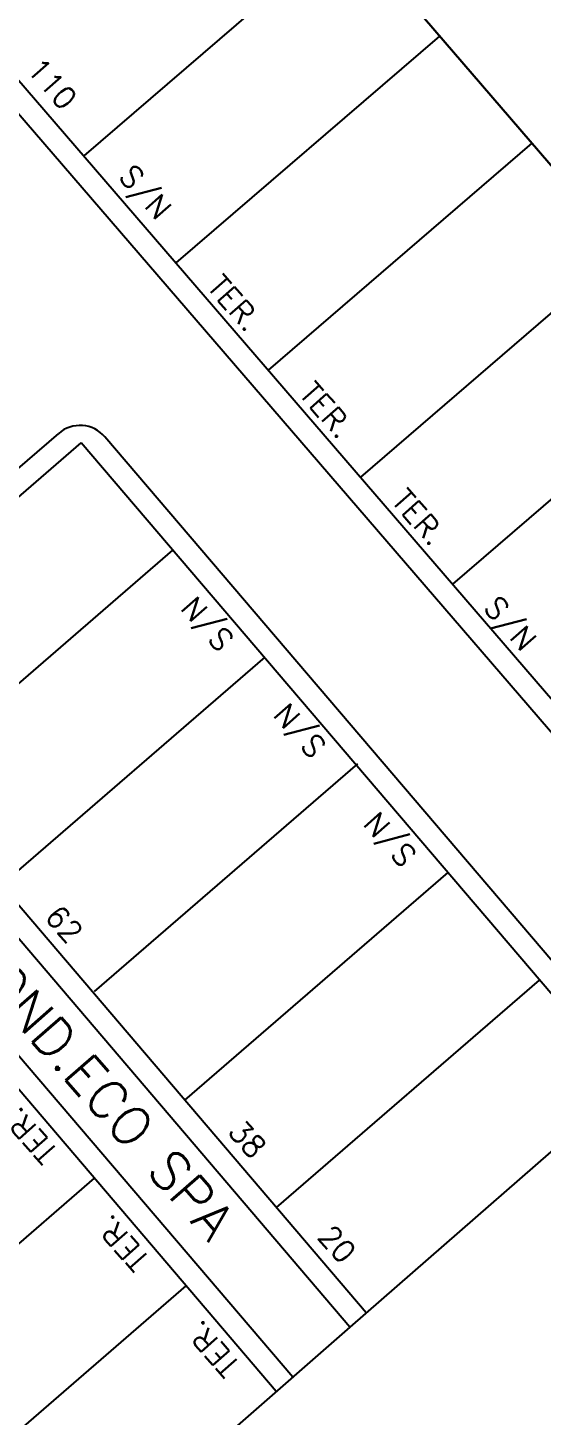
# Model space of a CAD drawing. Extents: x 714896 to 749292, y 8417558 to 8447149.
# Drawn here: x 742137.3 to 742184.7, y 8428876.2 to 8429004 of the extents above; entities that cross this region are included whole.
import ezdxf

# ---------------------------------------------------------------- set-up
doc = ezdxf.new("R2010")
doc.units = 0
doc.header["$MEASUREMENT"] = 0
for name, color, linetype in [('LOTE', 7, 'CONTINUOUS'), ('NUM-PORTA', 7, 'CONTINUOUS'), ('QUADRA', 6, 'CONTINUOUS'), ('TEXTO', 7, 'CONTINUOUS'), ('TEXTODERUA', 3, 'CONTINUOUS')]:
    doc.layers.add(name, color=color, linetype=linetype)
doc.styles.add('ROMANS', font='ROMANS.SHX', dxfattribs={"height": 1.5})

msp = doc.modelspace()

# ---------------------------------------------------------------- linework, layer by layer
at = {"layer": 'LOTE', "color": 7, "linetype": 'CONTINUOUS'}
for p, q in [((742166.73, 8429013.09), (742142.49, 8428992.21)), ((742175.22, 8429003.24), (742150.97, 8428982.36)), ((742183.7, 8428993.39), (742159.45, 8428972.5)), ((742192.18, 8428983.54), (742167.94, 8428962.65)), ((742200.67, 8428973.69), (742176.42, 8428952.8)), ((742117.49, 8428947.06), (742140.18, 8428966.68)), ((742118.04, 8428944.89), (742142.25, 8428965.82)), ((742192.59, 8428906.8), (742142.25, 8428965.82)), ((742194.1, 8428908.11), (742144.42, 8428966.35)), ((742126.48, 8428935), (742150.69, 8428955.93)), ((742168.48, 8428885.76), (742118.04, 8428944.89)), ((742134.92, 8428925.11), (742159.19, 8428946.1)), ((742166.97, 8428884.44), (742117.17, 8428942.84)), ((742161.71, 8428879.83), (742111.57, 8428938.61)), ((742160.2, 8428878.52), (742109.72, 8428937.7)), ((742143.48, 8428915.33), (742167.69, 8428936.26)), ((742151.79, 8428905.33), (742176, 8428926.26)), ((742160.23, 8428895.44), (742184.43, 8428916.37)), ((742118.46, 8428876.51), (742143.47, 8428898.13)), ((742127.46, 8428867.11), (742151.9, 8428888.24))]:
    msp.add_line(p, q, dxfattribs=at)
for points in [[(742074.62, 8429071.01), (742206.01, 8428918.44)], [(742073.1, 8429069.7), (742204.5, 8428917.14)]]:
    msp.add_lwpolyline(points, dxfattribs=at)
msp.add_arc((742142.14, 8428964.41), 3, 40.4626, 130.8484, dxfattribs=at)
at = {"layer": 'QUADRA', "color": 6, "linetype": 'CONTINUOUS'}
for points in [[(742230.26, 8428939.33), (742206.01, 8428918.44), (742204.5, 8428917.14), (742194.1, 8428908.11), (742194.1, 8428908.11), (742166.97, 8428884.44), (742166.97, 8428884.44), (742136.46, 8428857.7), (742078.06, 8428918.4), (741996.75, 8429002.91), (741872.38, 8429251.82), (742135.91, 8429478.8), (742137.87, 8429476.53), (742311.46, 8429274.98), (742098.87, 8429091.89)], [(742445.27, 8429119.48), (742230.26, 8428939.33), (742098.87, 8429091.89), (742311.46, 8429274.98)]]:
    msp.add_lwpolyline(points, close=True, dxfattribs=at)

# ---------------------------------------------------------------- texts
at = {"layer": 'NUM-PORTA', "style": 'ROMANS'}
for s, rotation, p in [('110', 311.5942, (742137.11, 8429000.12)), ('S/N', 311.5942, (742145.59, 8428990.27)), ('S/N', 131.5942, (742156.43, 8428947.77)), ('S/N', 311.5942, (742179.17, 8428950.57)), ('S/N', 131.5942, (742164.94, 8428937.94)), ('S/N', 131.5942, (742173.24, 8428927.93)), ('62', 311.5942, (742138.8, 8428922.13)), ('38', 311.5942, (742155.66, 8428902.36)), ('20', 311.5942, (742163.91, 8428892.69))]:
    msp.add_text(s, height=2, rotation=rotation, dxfattribs=at).set_placement(p)
at = {"layer": 'TEXTO', "style": 'ROMANS'}
for rotation, p in [(311.5942, (742153.72, 8428980.12)), (311.5942, (742162.2, 8428970.27)), (311.5942, (742170.69, 8428960.42)), (131.5942, (742140.25, 8428900.6)), (131.5942, (742148.69, 8428890.71)), (131.5942, (742156.99, 8428880.98))]:
    msp.add_text('TER.', height=2, rotation=rotation, dxfattribs=at).set_placement(p)
at = {"layer": 'TEXTODERUA', "style": 'ROMANS'}
msp.add_text('RU.03-COND.ECO SPA', height=3.5, rotation=311.257, dxfattribs=at).set_placement((742119.18, 8428931.82))

doc.saveas('drawing.dxf')
